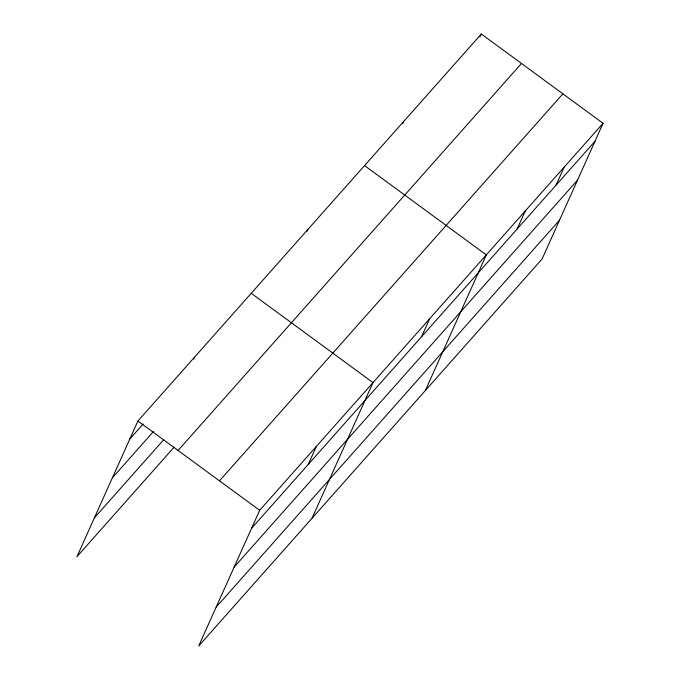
<?xml version="1.0" encoding="UTF-8"?>
<svg xmlns="http://www.w3.org/2000/svg" width="680" height="680" viewBox="0 0 680 680"><rect width="100%" height="100%" fill="white"/><g stroke="black" fill="none" stroke-linecap="round" stroke-linejoin="round"><path stroke-width="1.02" d="M603.067 123.301L259.666 510.315L198.688 646L542.087 258.986L603.067 123.301L481.312 34L137.912 421.013L76.934 556.699L174.165 447.117M193.724 359.048L194.573 357.153M307.046 231.336L307.896 229.44M402.628 123.615L403.478 121.72M480.037 36.839L481.312 34M308.252 464.431L316.327 446.462M312.01 518.288L372.988 382.602L251.234 293.293M421.575 336.719L429.649 318.741M425.332 390.575L486.31 254.889L364.556 165.58M517.149 229.007L525.232 211.03M556.07 185.147L564.145 167.169M129.829 438.991L143.123 424.005M112.379 477.827L153.646 431.315M94.392 517.854L163.642 439.807M178.092 450.483L521.492 63.469M219.487 480.845L562.887 93.831M251.583 528.292L594.991 141.279M234.132 567.137L577.533 180.123M216.146 607.155L559.546 220.15M137.912 421.013L259.666 510.315"/></g></svg>
